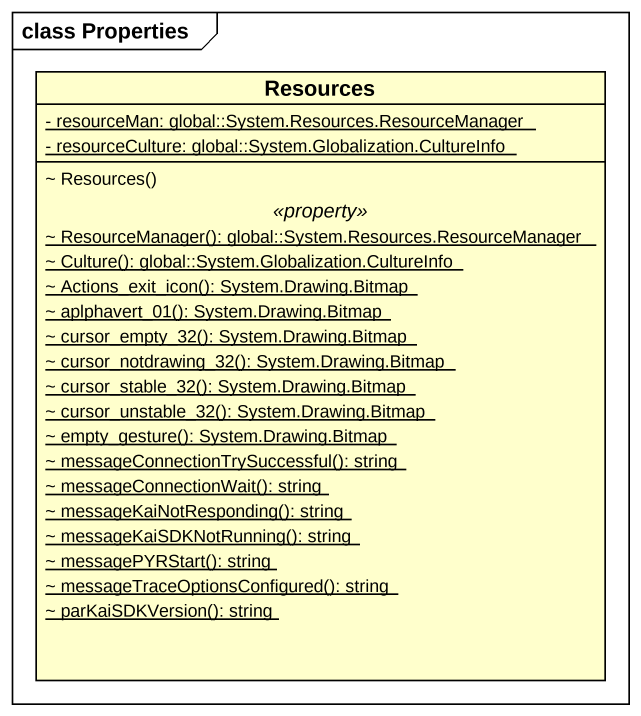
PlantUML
@startuml
mainframe class Properties
hide circle
hide empty members
skinparam classAttributeIconSize 0
class Resources {
  {static} - resourceMan: global::System.Resources.ResourceManager
  {static} - resourceCulture: global::System.Globalization.CultureInfo
  --
  ~ Resources()
  .. <<property>> ..
  {static} ~ ResourceManager(): global::System.Resources.ResourceManager
  {static} ~ Culture(): global::System.Globalization.CultureInfo
  {static} ~ Actions_exit_icon(): System.Drawing.Bitmap
  {static} ~ aplphavert_01(): System.Drawing.Bitmap
  {static} ~ cursor_empty_32(): System.Drawing.Bitmap
  {static} ~ cursor_notdrawing_32(): System.Drawing.Bitmap
  {static} ~ cursor_stable_32(): System.Drawing.Bitmap
  {static} ~ cursor_unstable_32(): System.Drawing.Bitmap
  {static} ~ empty_gesture(): System.Drawing.Bitmap
  {static} ~ messageConnectionTrySuccessful(): string
  {static} ~ messageConnectionWait(): string
  {static} ~ messageKaiNotResponding(): string
  {static} ~ messageKaiSDKNotRunning(): string
  {static} ~ messagePYRStart(): string
  {static} ~ messageTraceOptionsConfigured(): string
  {static} ~ parKaiSDKVersion(): string
}
@enduml
